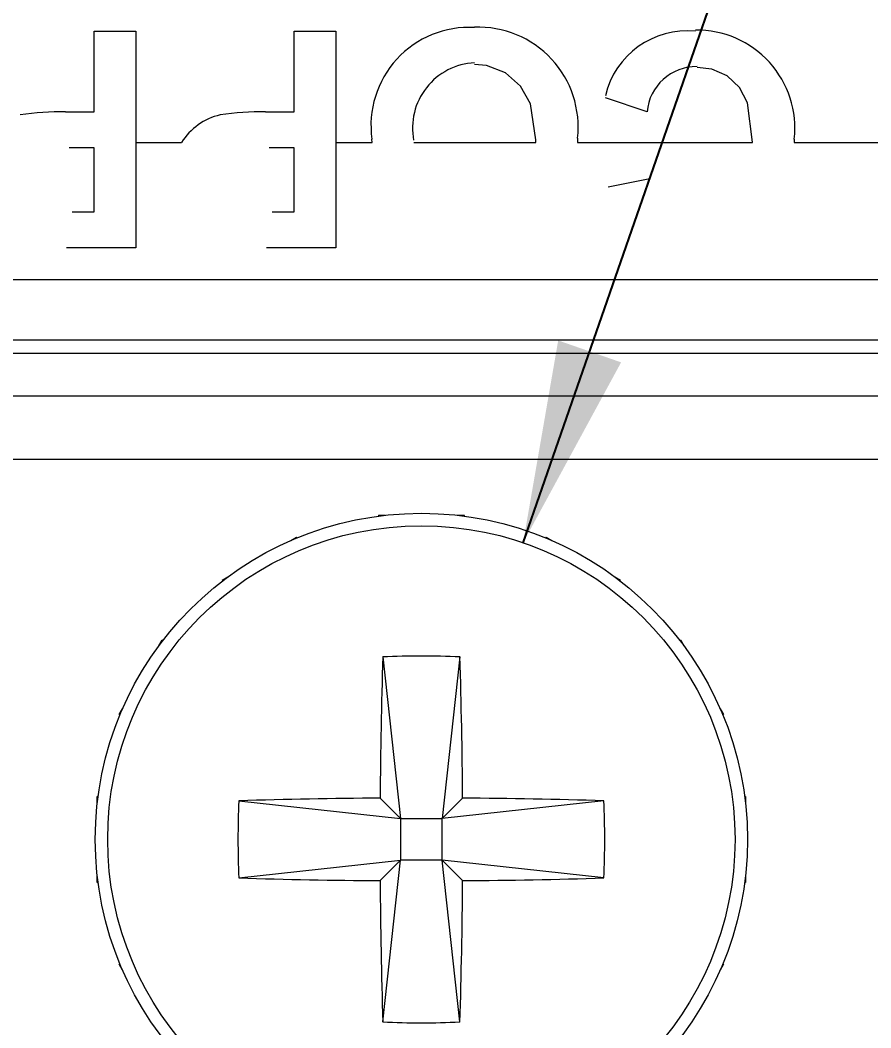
# Model space of a CAD drawing. Header units: inches. Extents: x 0.2 to 16.8, y 0.2 to 10.8.
# Drawn here: x 5.3176 to 5.7376, y 7.195 to 7.6925 of the extents above; entities that cross this region are included whole.
import ezdxf

# ---------------------------------------------------------------- set-up
doc = ezdxf.new("R2010")
doc.units = ezdxf.units.IN
doc.header["$MEASUREMENT"] = 0
doc.styles.add('SLDTEXTSTYLE0', font='TXT', dxfattribs={"width": 0.605})
doc.dimstyles.new('SLDDIMSTYLE2', dxfattribs={"dimtxt": 0.08, "dimasz": 0.1, "dimexe": 0, "dimexo": 0.0625, "dimgap": 0.02, "dimtad": 0, "dimtih": 1, "dimtoh": 1, "dimdec": 3, "dimzin": 4, "dimdsep": 46, "dimtxsty": 'SLDTEXTSTYLE0', "dimsah": 1, "dimcen": 0.09, "dimadec": 0, "dimazin": 0, "dimtfac": 1, "dimtdec": 3, "dimtofl": 0, "dimtmove": 0, "dimatfit": 3, "dimfxl": 1, "dimtolj": 1, "dimtzin": 12, "dimarcsym": 0})
doc.dimstyles.new('SLDDIMSTYLE4', dxfattribs={"dimtxt": 0.1, "dimasz": 0.1, "dimexe": 0, "dimexo": 0.0625, "dimgap": 0.025, "dimtad": 0, "dimtih": 1, "dimtoh": 1, "dimdec": 0, "dimzin": 0, "dimdsep": 46, "dimtxsty": 'Standard', "dimsah": 1, "dimcen": 0.09, "dimadec": 0, "dimazin": 0, "dimtfac": 1, "dimtdec": 0, "dimtofl": 0, "dimtmove": 0, "dimatfit": 3, "dimfxl": 1, "dimtolj": 1, "dimtzin": 0, "dimarcsym": 0})

# ---------------------------------------------------------------- blocks, each defined once
blk = doc.blocks.new('*D10')
at = {"color": 7, "linetype": 'Continuous', "lineweight": 0}
for p, q in [((5.4487289647, 8.5284591978), (5.4487289647, 8.4057537605)), ((5.4487289647, 8.5284591978), (5.5036594611, 8.5284591978)), ((5.8945951585, 8.5284591978), (5.8396646621, 8.5284591978)), ((5.8945951585, 8.5284591978), (5.8945951585, 8.4057537605)), ((3.6366620616, 7.1920025877), (3.6366620616, 8.4657537605)), ((7.7066620616, 7.1920025877), (7.7066620616, 8.4657537605)), ((3.6366620616, 8.4057537605), (5.3496086337, 8.4057537605)), ((5.4487289647, 8.4057537605), (5.5036594611, 8.4057537605)), ((5.8945951585, 8.4057537605), (5.8396646621, 8.4057537605)), ((7.7066620616, 8.4057537605), (5.9937154895, 8.4057537605))]:
    blk.add_line(p, q, dxfattribs=at)
for points in [[(3.6366620616, 8.4057537605), (3.7366620616, 8.3757537605), (3.7366620616, 8.4357537605)], [(7.7066620616, 8.4057537605), (7.6066620616, 8.4357537605), (7.6066620616, 8.3757537605)]]:
    blk.add_solid(points, dxfattribs=at)
at = {"color": 7, "linetype": 'Continuous', "lineweight": 0, "char_height": 0.08, "attachment_point": 1, "style": 'SLDTEXTSTYLE0'}
for s, insert in [('{103.38}', (5.5036594611, 8.5088791774)), ('{4.070}', (5.5341991774, 8.38617374))]:
    blk.add_mtext(s, dxfattribs=dict(at, insert=insert))

msp = doc.modelspace()

# ---------------------------------------------------------------- linework, layer by layer
at = {"color": 7, "linetype": 'Continuous', "lineweight": 15}
for p, q in [((5.3540915502, 7.6870025696), (5.3746684808, 7.6870025696)), ((5.3540915502, 7.6472205392), (5.3540915502, 7.6870025696)), ((5.3746684808, 7.6870025696), (5.3746684808, 7.6320025816)), ((5.4528607842, 7.6870025696), (5.4734376965, 7.6870025696)), ((5.4528607842, 7.6472205392), (5.4528607842, 7.6870025696)), ((5.4734376965, 7.6870025696), (5.4734376965, 7.6320025816)), ((5.6270787287, 7.6472205392), (5.6065018072, 7.6540795099)), ((5.3400092195, 7.6472205392), (5.3540915502, 7.6472205392)), ((5.4387784535, 7.6472205392), (5.4528607842, 7.6472205392)), ((5.3746684808, 7.6320025816), (5.3746684808, 7.580002589)), ((5.4734376965, 7.6320025816), (5.4734376965, 7.580002589)), ((5.4913036168, 7.6320025816), (5.4912710388, 7.6336526359)), ((5.5721822816, 7.6320025816), (5.5722069305, 7.6334382851)), ((5.592783852, 7.6341456135), (5.5927650238, 7.6320025816)), ((5.6792038403, 7.6320025816), (5.6792069334, 7.6321736663)), ((5.6997838555, 7.6337383616), (5.6997503425, 7.6320025816)), ((5.3540915502, 7.6293872152), (5.3417454028, 7.6293872152)), ((5.3540915502, 7.597835913), (5.3540915502, 7.6293872152)), ((5.4528607842, 7.6293872152), (5.4405146185, 7.6293872152)), ((5.4528607842, 7.597835913), (5.4528607842, 7.6293872152)), ((5.6078736014, 7.6101820604), (5.6284505229, 7.6142974428)), ((5.3432029226, 7.597835913), (5.3540915502, 7.597835913)), ((5.4419721566, 7.597835913), (5.4528607842, 7.597835913)), ((5.3746684808, 7.580002589), (5.3404379212, 7.580002589)), ((5.4734376965, 7.580002589), (5.4392071369, 7.580002589)), ((3.6716620858, 7.5070025923), (7.6716620374, 7.5070025923)), ((5.4944488654, 7.4480025739), (5.4944347673, 7.4475970819)), ((5.4944488654, 7.4480025739), (5.4977455823, 7.4480025739)), ((5.5335785301, 7.4480025739), (5.5368752653, 7.4480025739)), ((5.5368893543, 7.4475970819), (5.5368752653, 7.4480025739)), ((5.4511781886, 7.4355248864), (5.4540332423, 7.437173254)), ((5.4542481798, 7.436829123), (5.4540332423, 7.437173254)), ((5.5772908884, 7.437173254), (5.5770759326, 7.436829123)), ((5.5772908884, 7.437173254), (5.5801459421, 7.4355248864)), ((5.4172908801, 7.415960054), (5.4201459338, 7.4176084217)), ((5.4172908801, 7.415960054), (5.4174814346, 7.4156018248)), ((5.6111781832, 7.4176084217), (5.6140332369, 7.415960054)), ((5.6138426824, 7.4156018248), (5.6140332369, 7.415960054)), ((5.3860562276, 7.3835187155), (5.3877045952, 7.3863737692)), ((5.3880628244, 7.3861832147), (5.3877045952, 7.3863737692)), ((5.6436195241, 7.3863737692), (5.6432613018, 7.3861832147)), ((5.6436195241, 7.3863737692), (5.6452678894, 7.3835187155)), ((5.4966363552, 7.3780901132), (5.5054120538, 7.2982525955)), ((5.5346877664, 7.3780901132), (5.5259120586, 7.2982525955)), ((5.3664913953, 7.3496314069), (5.3681397629, 7.3524864606)), ((5.3664913953, 7.3496314069), (5.3668355263, 7.3494164694)), ((5.6631843627, 7.3524864606), (5.664832728, 7.3496314069)), ((5.6644885918, 7.3494164694), (5.664832728, 7.3496314069)), ((5.3560675674, 7.309229882), (5.3556620754, 7.3092157838)), ((5.3556620754, 7.3059190669), (5.3556620754, 7.3092157838)), ((5.5054120538, 7.2982525955), (5.4953020706, 7.3083625787)), ((5.536022051, 7.3083625787), (5.5259120586, 7.2982525955)), ((5.6756620617, 7.3092157838), (5.6752565545, 7.309229882)), ((5.6756620617, 7.3092157838), (5.6756620617, 7.3059190669)), ((5.4255745361, 7.3070282941), (5.5054120538, 7.2982525955)), ((5.6057495947, 7.3070282941), (5.5259120586, 7.2982525955)), ((5.5054120538, 7.2982525955), (5.5259120586, 7.2982525955)), ((5.5054120538, 7.2982525955), (5.5054120538, 7.2777525906)), ((5.5259120586, 7.2777525906), (5.5259120586, 7.2982525955)), ((5.4255745361, 7.2689768828), (5.5054120538, 7.2777525906)), ((5.4953020706, 7.2676425983), (5.5054120538, 7.2777525906)), ((5.4966363552, 7.1979150546), (5.5054120538, 7.2777525906)), ((5.5259120586, 7.2777525906), (5.5054120538, 7.2777525906)), ((5.5346877664, 7.1979150546), (5.5259120586, 7.2777525906)), ((5.5259120586, 7.2777525906), (5.536022051, 7.2676425983)), ((5.6057495947, 7.2689768828), (5.5259120586, 7.2777525906)), ((5.3556620754, 7.2667893839), (5.3556620754, 7.2700861192)), ((5.6756620617, 7.2700861192), (5.6756620617, 7.2667893839)), ((5.3556620754, 7.2667893839), (5.3560675674, 7.2667752949)), ((5.6752565545, 7.2667752949), (5.6756620617, 7.2667893839)), ((5.3668355263, 7.2265887167), (5.3664913953, 7.2263737608)), ((5.3681397629, 7.2235187071), (5.3664913953, 7.2263737608)), ((5.664832728, 7.2263737608), (5.6631843627, 7.2235187071)), ((5.664832728, 7.2263737608), (5.6644885918, 7.2265887167))]:
    msp.add_line(p, q, dxfattribs=at)
at = {"color": 7, "linetype": 'Continuous', "lineweight": 0}
for p, q in [((5.3746684808, 7.6320025816), (5.3972693881, 7.6320025816)), ((5.4734376965, 7.6320025816), (5.4913036168, 7.6320025816)), ((5.5118664492, 7.6320025816), (5.5721822816, 7.6320025816)), ((5.5927650238, 7.6320025816), (5.6792038403, 7.6320025816)), ((5.6997503425, 7.6320025816), (5.7546938232, 7.6320025816)), ((3.6716620858, 7.5644240923), (7.6716620374, 7.5644240923)), ((7.6716620374, 7.534442362), (3.6716620858, 7.534442362)), ((3.6716620858, 7.5280136329), (7.6716620374, 7.5280136329)), ((7.7612725756, 7.4755065095), (3.5820515476, 7.4755065095))]:
    msp.add_line(p, q, dxfattribs=at)
at = {"color": 7, "linetype": 'Continuous', "lineweight": 15, "flags": 128}
for points in [[(5.5722069305, 7.6334382851), (5.5694965526, 7.6511846), (5.5646798275, 7.6599392522), (5.5571544844, 7.6665393227), (5.5478912806, 7.6700257691), (5.5419202745, 7.6705410398)], [(5.6792069334, 7.6321736663), (5.6766186777, 7.6515752055), (5.6728093402, 7.6591741377), (5.666574492, 7.6650325234), (5.6590851311, 7.6683051323), (5.6518139046, 7.6691692456)]]:
    msp.add_lwpolyline(points, dxfattribs=at)
at = {"color": 7, "linetype": 'Continuous', "lineweight": 15}
msp.add_circle((5.5156620616, 7.2880025877), 0.1610000000000014, dxfattribs=at)
at = {"color": 7, "linetype": 'Continuous', "lineweight": 0}
msp.add_circle((5.5156620616, 7.2880025877), 0.1548520614389659, dxfattribs=at)
at = {"color": 7, "linetype": 'Continuous', "lineweight": 15}
for centre, radius, start, end in [((5.5391845235, 7.6404992056), 0.0484001810785004, 86.8105425217, 188.1321956039), ((5.5438127498, 7.6397084194), 0.0492860391249937, 353.5193428695, 92.2504496364), ((5.6470332267, 7.6455500956), 0.0416397475651583, 84.5639340274, 166.7509177394), ((5.6515316083, 7.6390481581), 0.0485435196442765, 353.7202972364, 90.6534754024), ((5.5435965023, 7.6391738217), 0.0323171645797219, 92.9731534263, 190.7638689857), ((5.6515488164, 7.645018478), 0.0245689695734685, 89.381792122, 174.8578085168), ((5.3377360995, 7.5115149858), 0.1357245898687206, 89.0403634649, 98.5366153996), ((5.4365053335, 7.5115149858), 0.1357245898723179, 89.040363465, 98.5366153994), ((5.4231694739, 7.6159665741), 0.030481443051463, 102.9121598642, 148.1790677693), ((8.2673609963, 7.2903649503), 2.772117350054947, 178.1837309501, 179.6280116382), ((5.5156620608, 6.9819202243), 0.3966264720660017, 87.2505336958, 92.7494663043), ((2.7639631253, 7.2903649503), 2.772117350044535, 0.3719883618, 1.8162690499), ((5.513299699, 4.5363036529), 2.772117350059031, 90.3719883618, 91.8134589031), ((5.5180244725, 4.53630593), 2.772115072737193, 88.1865404474, 89.6280123624), ((5.821744425, 7.2880025885), 0.3966264720667999, 177.2505336957, 182.7494663043), ((5.2095867769, 7.2880025885), 0.3966194090661424, 357.2504846955, 2.7495153045), ((5.513299699, 10.039701524), 2.772117350043243, 268.1865410969, 269.6280116382), ((5.5180244725, 10.0396992469), 2.772115072721378, 270.3719876376, 271.8134595526), ((8.2673587193, 7.2856401768), 2.772115072739119, 180.3719876376, 181.8162696163), ((2.7639654023, 7.2856401768), 2.772115072742936, 358.1837303837, 359.6280123624), ((5.5156620608, 7.5940778723), 0.3966194090562702, 267.2504846955, 272.7495153044)]:
    msp.add_arc(centre, radius, start, end, dxfattribs=at)

# ---------------------------------------------------------------- dimensions: what is measured, and where the dimension line sits
at = {"color": 7, "linetype": 'Continuous', "lineweight": 0}
dim = msp.add_linear_dim(base=(7.7066620616, 8.4057537605), p1=(3.6366620616, 7.1320025877), p2=(7.7066620616, 7.1320025877), dimstyle='SLDDIMSTYLE2', override={"dimtxt": 0.08, "dimasz": 0.1, "dimexe": 0.06, "dimexo": 0.06, "dimgap": 0.06, "dimzin": 12, "dimtzin": 12}, dxfattribs=at)
dim.commit()
dim.dimension.update_dxf_attribs({"geometry": '*D10', "text_midpoint": (5.6716620616, 8.4057537605), "dimtype": 160})

# ---------------------------------------------------------------- leaders
msp.add_leader([(5.5659035203, 7.434477694), (5.791612833, 8.0836021277), (5.891612833, 8.0836021277)], dimstyle='SLDDIMSTYLE4', dxfattribs=at)

doc.saveas('drawing.dxf')
